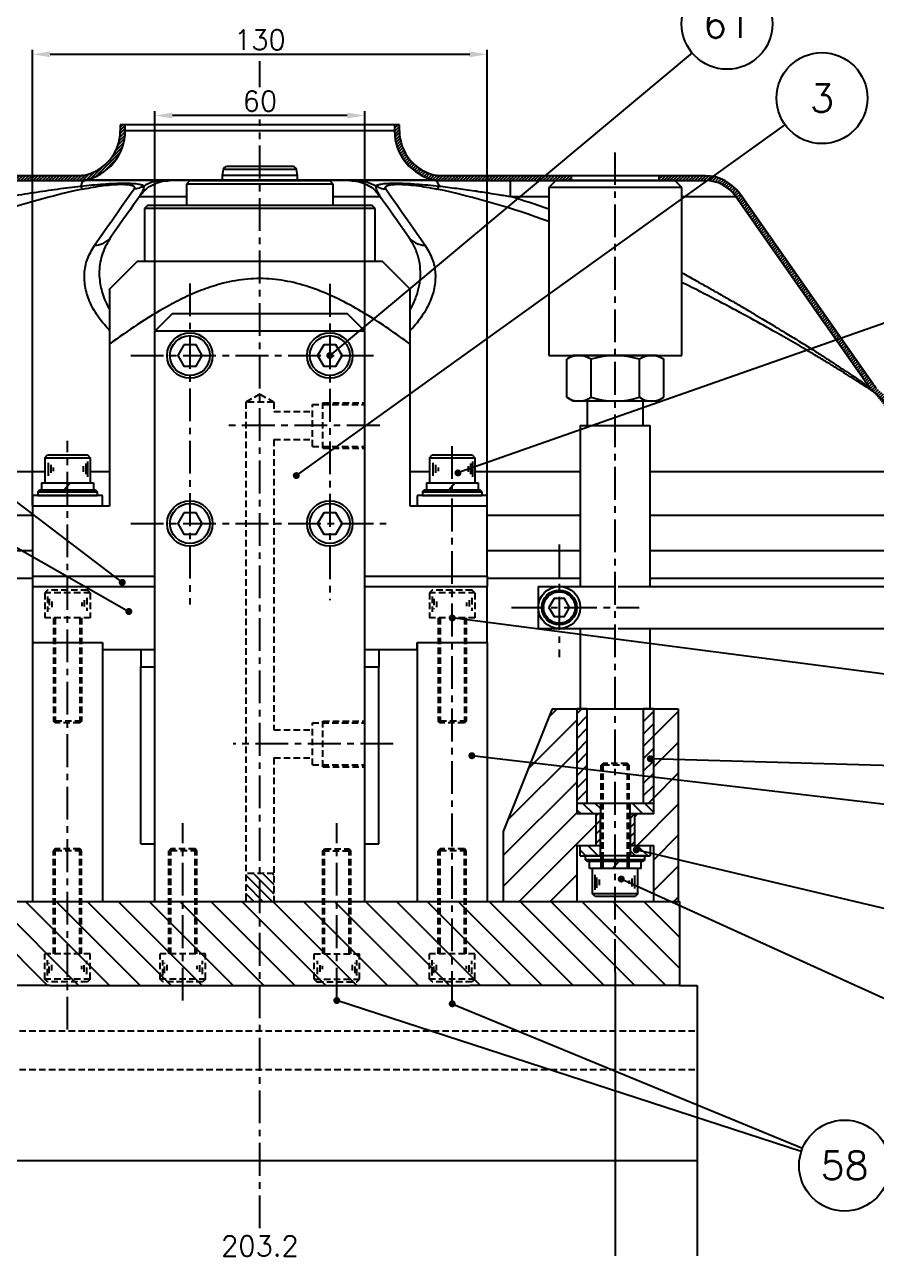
# Model space of a CAD drawing. Extents: x -13768 to 18086, y -10615 to 1188.
# Drawn here: x 1281.4 to 1525, y -930.9 to -581.1 of the extents above; entities that cross this region are included whole.
import ezdxf
from ezdxf.enums import TextEntityAlignment as Align

# ---------------------------------------------------------------- set-up
doc = ezdxf.new("R2010")
doc.units = 0
doc.header["$LTSCALE"] = 7.5
doc.header["$MEASUREMENT"] = 0
doc.linetypes.add('CENTER', pattern=[2, 1.25, -0.25, 0.25, -0.25])
doc.linetypes.add('HIDDEN', pattern=[0.375, 0.25, -0.125])
doc.layers.get('0').update_dxf_attribs({"linetype": 'CONTINUOUS'})
doc.layers.get('DEFPOINTS').update_dxf_attribs({"linetype": 'CONTINUOUS'})
for name, color, linetype in [('0-POS', 3, 'CONTINUOUS'), ('CL', 1, 'CENTER'), ('CO', 3, 'CONTINUOUS'), ('CUPLA A SOLDAR', 5, 'CONTINUOUS'), ('FI', 1, 'CONTINUOUS'), ('OC', 1, 'HIDDEN'), ('POS', 3, 'CONTINUOUS'), ('RY', 5, 'CONTINUOUS')]:
    doc.layers.add(name, color=color, linetype=linetype)
doc.styles.add('ROMANS', font='ROMANS.SHX')
doc.dimstyles.new('2CON5', dxfattribs={"dimscale": 2.5, "dimtxt": 2.3, "dimasz": 2, "dimexe": 0.5, "dimexo": 0.0625, "dimgap": 0.5, "dimtad": 1, "dimdec": 4, "dimdsep": 46, "dimtxsty": 'ROMANS', "dimcen": -2, "dimclrt": 7, "dimadec": 0, "dimazin": 0, "dimtfac": 0.869565, "dimtdec": 4, "dimtmove": 0, "dimatfit": 3, "dimfxl": 1, "dimtolj": 1, "dimarcsym": 0})
pattern_1 = [(135, (-8746.1457, -2435.8742), (-1.76776695, -1.76776695), [])]
pattern_2 = [(45, (-13786.75265, -5375.2179), (-0.441941738, 0.441941738), [])]

# ---------------------------------------------------------------- blocks, each defined once
blk = doc.blocks.new('06912S')
blk.add_lwpolyline([(-1.48, 2.55), (-2.95, 0), (-1.48, -2.55), (1.48, -2.55), (2.95, 0), (1.48, 2.55)], close=True)
blk.add_circle((0, 0), 5)
at = {"color": 1}
blk.add_circle((0, 0), 4.5, dxfattribs=at)
blk = doc.blocks.new('16934L')
for p, q in [((-12, 13), (-13.86, 11.93)), ((-13.86, 11.93), (-13.86, 1.07)), ((-12, 13), (-6.93, 13)), ((-6.93, 13), (6.93, 13)), ((-6.93, 11.93), (-6.93, 1.07)), ((6.93, 13), (12, 13)), ((6.93, 11.93), (6.93, 1.07)), ((12, 13), (13.86, 11.93)), ((13.86, 11.93), (13.86, 1.07)), ((-12, 0), (-13.86, 1.07)), ((-12, 0), (-6.93, 0)), ((-6.93, 0), (6.93, 0)), ((6.93, 0), (12, 0)), ((12, 0), (13.86, 1.07))]:
    blk.add_line(p, q)
for centre, radius, start, end in [((-10.39, 6.87), 6.13, 55.6158, 124.3842), ((0, -9.93), 22.93, 72.412, 107.588), ((10.39, 6.87), 6.13, 55.6158, 124.3842), ((-10.39, 6.13), 6.13, 235.6158, 304.3842), ((0, 22.93), 22.93, 252.412, 287.588), ((10.39, 6.13), 6.13, 235.6158, 304.3842)]:
    blk.add_arc(centre, radius, start, end)
blk = doc.blocks.new('08912s')
blk.add_lwpolyline([(-1.75, 3.03), (-3.5, 0), (-1.75, -3.03), (1.75, -3.03), (3.5, 0), (1.75, 3.03)], close=True)
blk.add_circle((0, 0), 6.5)
at = {"color": 1}
blk.add_circle((0, 0), 5.7, dxfattribs=at)
blk = doc.blocks.new('08912L')
for p, q in [((-6.5, 7.2), (-5.7, 8)), ((-6.5, 7.2), (-6.5, 0)), ((-5.7, 8), (5.7, 8)), ((5.7, 8), (6.5, 7.2)), ((6.5, 7.2), (6.5, 0)), ((-6.5, 0), (6.5, 0))]:
    blk.add_line(p, q)
at = {"color": 1}
for p, q in [((-6.5, 7.2), (6.5, 7.2)), ((-5.56, 5.75), (-5.56, 2.02)), ((-4.81, 5.13), (-4.81, 2.89)), ((-4.07, 4.39), (-4.07, 3.39)), ((4.52, 4.76), (4.52, 3.14)), ((5.26, 5.51), (5.26, 2.52)), ((5.76, 6.13), (5.76, 1.78))]:
    blk.add_line(p, q, dxfattribs=at)
blk = doc.blocks.new('08125')
for p, q in [((-8.5, 1.1), (-8, 1.6)), ((-8.5, 1.1), (-8.5, 0)), ((-8.5, 0), (8.5, 0)), ((-8, 1.6), (8, 1.6)), ((8, 1.6), (8.5, 1.1)), ((8.5, 1.1), (8.5, 0))]:
    blk.add_line(p, q)
at = {"color": 1}
blk.add_line((-8.5, 1.1), (8.5, 1.1), dxfattribs=at)
blk = doc.blocks.new('08127')
for p, q in [((-7.4, 2), (7.4, 2)), ((-7.4, 2), (-7.4, 0)), ((-7.4, 0), (7.4, 0)), ((0.81, 2), (-0.9, 0)), ((7.4, 2), (7.4, 0))]:
    blk.add_line(p, q)
blk = doc.blocks.new('*D465')
at = {"layer": 'CO', "color": 0, "lineweight": -2}
for p, q in [((1223.67, -905.9), (1223.67, -957.36)), ((1473.67, -905.9), (1473.67, -957.36)), ((1228.67, -956.11), (1468.67, -956.11))]:
    blk.add_line(p, q, dxfattribs=at)
at = {"layer": 'CO', "color": 0}
for points in [[(1228.67, -955.28), (1228.67, -956.94), (1223.67, -956.11)], [(1468.67, -955.28), (1468.67, -956.94), (1473.67, -956.11)]]:
    blk.add_solid(points, dxfattribs=at)
at = {"layer": 'DEFPOINTS', "color": 0}
for p in [(1223.67, -905.74), (1473.67, -905.74), (1473.67, -956.11)]:
    blk.add_point(p, dxfattribs=at)
at = {"layer": 'CO', "color": 7, "insert": (1348.67, -951.98), "char_height": 5.75, "attachment_point": 5, "style": 'ROMANS'}
blk.add_mtext('\\A1;250', dxfattribs=at)
blk = doc.blocks.new('*D484')
at = {"layer": 'CO', "color": 0, "lineweight": -2}
for p, q in [((1318.67, -668.59), (1318.67, -605.9)), ((1373.67, -607.15), (1323.67, -607.15)), ((1378.67, -668.59), (1378.67, -605.9))]:
    blk.add_line(p, q, dxfattribs=at)
at = {"layer": 'CO', "color": 0}
for points in [[(1323.67, -606.31), (1323.67, -607.98), (1318.67, -607.15)], [(1373.67, -606.31), (1373.67, -607.98), (1378.67, -607.15)]]:
    blk.add_solid(points, dxfattribs=at)
at = {"layer": 'DEFPOINTS', "color": 0}
for p in [(1318.67, -607.15), (1318.67, -668.74), (1378.67, -668.74)]:
    blk.add_point(p, dxfattribs=at)
at = {"layer": 'CO', "color": 7, "insert": (1348.67, -603.02), "char_height": 5.75, "attachment_point": 5, "style": 'ROMANS'}
blk.add_mtext('\\A1;60', dxfattribs=at)
blk = doc.blocks.new('*D485')
at = {"layer": 'CO', "color": 0, "lineweight": -2}
for p, q in [((1283.67, -718.59), (1283.67, -588.39)), ((1288.67, -589.64), (1408.67, -589.64)), ((1413.67, -718.59), (1413.67, -588.39))]:
    blk.add_line(p, q, dxfattribs=at)
at = {"layer": 'CO', "color": 0}
for points in [[(1288.67, -588.81), (1288.67, -590.48), (1283.67, -589.64)], [(1408.67, -588.81), (1408.67, -590.48), (1413.67, -589.64)]]:
    blk.add_solid(points, dxfattribs=at)
at = {"layer": 'DEFPOINTS', "color": 0}
for p in [(1413.67, -589.64), (1283.67, -718.74), (1413.67, -718.74)]:
    blk.add_point(p, dxfattribs=at)
at = {"layer": 'CO', "color": 7, "insert": (1348.67, -585.52), "char_height": 5.75, "attachment_point": 5, "style": 'ROMANS'}
blk.add_mtext('\\A1;130', dxfattribs=at)
blk = doc.blocks.new('*D504')
at = {"layer": 'CO', "color": 0, "lineweight": -2}
for p, q in [((1247.07, -841.67), (1247.07, -935.58)), ((1450.27, -852.1), (1450.27, -935.58)), ((1252.07, -934.33), (1445.27, -934.33))]:
    blk.add_line(p, q, dxfattribs=at)
at = {"layer": 'CO', "color": 0}
for points in [[(1252.07, -933.5), (1252.07, -935.16), (1247.07, -934.33)], [(1445.27, -933.5), (1445.27, -935.16), (1450.27, -934.33)]]:
    blk.add_solid(points, dxfattribs=at)
at = {"layer": 'DEFPOINTS', "color": 0}
for p in [(1247.07, -841.51), (1450.27, -851.95), (1450.27, -934.33)]:
    blk.add_point(p, dxfattribs=at)
at = {"layer": 'CO', "color": 7, "insert": (1348.67, -930.21), "char_height": 5.75, "attachment_point": 5, "style": 'ROMANS'}
blk.add_mtext('\\A1;203.2', dxfattribs=at)
blk = doc.blocks.new('POS')
at = {"layer": '0-POS'}
blk.add_circle((0, 0), 6.5, dxfattribs=at)
at = {"layer": '0-POS', "style": 'ROMANS', "flags": 4}
blk.add_attdef('P', text='', height=4, dxfattribs=at).set_placement((0, 0), align=Align.MIDDLE)

msp = doc.modelspace()

# ---------------------------------------------------------------- hatches: boundary and pattern name
at = {"layer": 'CUPLA A SOLDAR'}
h = msp.add_hatch(dxfattribs=at)
h.set_pattern_fill('ANSI31', color=256, scale=5, style=0)
h.set_pattern_definition(pattern_2)
edge = h.paths.add_edge_path(flags=0)
edge.add_spline(control_points=[(1173.3691, -683.89405), (1173.22778, -684.09587), (1173.07367, -684.28931), (1172.90861, -684.47223), (1172.82492, -684.56497), (1172.73829, -684.65516), (1172.64898, -684.74251), (1172.55933, -684.8302), (1172.46687, -684.91513), (1172.37188, -684.99702)], knot_values=[0, 0, 0, 0, 0.00073915, 0.00073915, 0.00073915, 0.001113401, 0.001113401, 0.001113401, 0.001489122, 0.001489122, 0.001489122, 0.001489122], weights=[1, 1, 1, 1, 1, 1, 1, 1, 1, 1], degree=3, periodic=0)
edge.add_arc((1348.66677, -889.4966), 270, 130.7639504, 137.7314156)
edge.add_arc((1163.66677, -721.34488), 20, 137.7314156, 180)
edge.add_line((1143.66677, -721.34488), (1143.66677, -731.34488))
edge.add_line((1143.66677, -731.34488), (1142.66677, -739.34488))
edge.add_line((1142.66677, -739.34488), (1144.07766, -739.34488))
edge.add_line((1144.07766, -739.34488), (1145.06677, -731.43204))
edge.add_line((1145.06677, -731.43204), (1145.06677, -721.34488))
edge.add_arc((1163.66677, -721.34488), 18.6, 137.7314156, 180, ccw=False)
edge.add_arc((1348.66677, -889.4966), 268.6, 130.7639612, 137.7314156, ccw=False)
edge.add_spline(control_points=[(1173.28592, -686.05737), (1173.51618, -685.85909), (1173.73449, -685.64607), (1173.9385, -685.42086), (1174.04194, -685.30668), (1174.14186, -685.1892), (1174.23797, -685.06877), (1174.33445, -684.94787), (1174.4272, -684.82388), (1174.51591, -684.69717)], knot_values=[0, 0, 0, 0, 0.000911603, 0.000911603, 0.000911603, 0.001373179, 0.001373179, 0.001373179, 0.001836571, 0.001836571, 0.001836571, 0.001836571], weights=[1, 1, 1, 1, 1, 1, 1, 1, 1, 1], degree=3, periodic=0)
edge.add_line((1174.51591, -684.69717), (1212.63056, -630.26208))
edge.add_arc((1221.31357, -636.34199), 10.6, 90, 145, ccw=False)
edge.add_line((1221.31357, -625.74199), (1297.87833, -625.74199))
edge.add_arc((1348.66677, -889.4966), 268.6, 100.7734312, 100.8994352, ccw=False)
edge.add_arc((1295.76677, -611.48475), 14.4, 280.7734312, 360)
edge.add_line((1310.16677, -611.48475), (1310.16677, -609.79199))
edge.add_line((1310.16677, -609.79199), (1308.76677, -609.79199))
edge.add_line((1308.76677, -609.79199), (1308.76677, -611.48475))
edge.add_arc((1295.76677, -611.48475), 13, 280.7734312, 360, ccw=False)
edge.add_arc((1348.66677, -889.4966), 270, 100.7734312, 100.8710554)
edge.add_line((1297.74494, -624.34199), (1221.31357, -624.34199))
edge.add_arc((1221.31357, -636.34199), 12, 90, 145)
edge.add_line((1211.48375, -629.45907), (1173.36834, -683.89351))
h = msp.add_hatch(dxfattribs=at)
h.set_pattern_fill('ANSI31', color=256, scale=5, style=0)
h.set_pattern_definition(pattern_2)
edge = h.paths.add_edge_path(flags=0)
edge.add_line((1388.56677, -611.48475), (1388.56677, -609.79199))
edge.add_line((1388.56677, -609.79199), (1387.16677, -609.79199))
edge.add_line((1387.16677, -609.79199), (1387.16677, -611.48475))
edge.add_arc((1401.56677, -611.48475), 14.4, 180, 259.2265688)
edge.add_arc((1348.66677, -889.4966), 268.6, 79.1005648, 79.2265688, ccw=False)
edge.add_line((1399.4552, -625.74199), (1437.76677, -625.74199))
edge.add_line((1437.76677, -625.74199), (1437.76677, -624.34199))
edge.add_line((1437.76677, -624.34199), (1399.58859, -624.34199))
edge.add_arc((1348.66677, -889.4966), 270, 79.1289446, 79.2265688)
edge.add_arc((1401.56677, -611.48475), 13, 180, 259.2265688, ccw=False)
h = msp.add_hatch(dxfattribs=at)
h.set_pattern_fill('ANSI31', color=256, scale=5, style=0)
h.set_pattern_definition(pattern_2)
edge = h.paths.add_edge_path(flags=0)
edge.add_line((1552.26677, -731.43204), (1553.25587, -739.34488))
edge.add_line((1553.25587, -739.34488), (1554.66677, -739.34488))
edge.add_line((1554.66677, -739.34488), (1553.66677, -731.34488))
edge.add_line((1553.66677, -731.34488), (1553.66677, -721.34488))
edge.add_arc((1533.66677, -721.34488), 20, 0, 42.2685844)
edge.add_arc((1348.66677, -889.4966), 270, 42.2685844, 49.2357269)
edge.add_spline(control_points=[(1524.96285, -684.99796), (1524.77617, -684.83718), (1524.5992, -684.66442), (1524.43379, -684.48182), (1524.34993, -684.38923), (1524.2689, -684.29399), (1524.19097, -684.19636), (1524.11272, -684.09835), (1524.03752, -683.99783), (1523.96558, -683.8951)], knot_values=[0, 0, 0, 0, 0.000739131, 0.000739131, 0.000739131, 0.001113373, 0.001113373, 0.001113373, 0.001489084, 0.001489084, 0.001489084, 0.001489084], weights=[1, 1, 1, 1, 1, 1, 1, 1, 1, 1], degree=3, periodic=0)
edge.add_line((1523.96558, -683.8951), (1485.84979, -629.45907))
edge.add_arc((1476.01996, -636.34199), 12, 35, 90)
edge.add_line((1476.01996, -624.34199), (1462.76677, -624.34199))
edge.add_line((1462.76677, -624.34199), (1462.76677, -625.74199))
edge.add_line((1462.76677, -625.74199), (1476.01996, -625.74199))
edge.add_arc((1476.01996, -636.34199), 10.6, 35, 90, ccw=False)
edge.add_line((1484.70297, -630.26208), (1522.81925, -684.69777))
edge.add_spline(control_points=[(1522.81925, -684.69777), (1522.99306, -684.94701), (1523.18306, -685.18563), (1523.38664, -685.41122), (1523.48986, -685.5256), (1523.59671, -685.63681), (1523.70686, -685.74454), (1523.81746, -685.85268), (1523.93149, -685.95741), (1524.04864, -686.05841)], knot_values=[0, 0, 0, 0, 0.000911591, 0.000911591, 0.000911591, 0.001373159, 0.001373159, 0.001373159, 0.001836541, 0.001836541, 0.001836541, 0.001836541], weights=[1, 1, 1, 1, 1, 1, 1, 1, 1, 1], degree=3, periodic=0)
edge.add_arc((1348.66677, -889.4966), 268.6, 42.2685844, 49.2357278, ccw=False)
edge.add_arc((1533.66677, -721.34488), 18.6, 0, 42.2685844, ccw=False)
edge.add_line((1552.26677, -721.34488), (1552.26677, -731.43204))
at = {"layer": 'OC'}
h = msp.add_hatch(dxfattribs=at)
h.set_pattern_fill('ANSI31', color=256, scale=5, style=0)
h.set_pattern_definition([(45, (-3089.13, -2647.574), (-11.22532, 11.22532), [])])
h.paths.add_polyline_path([(1446.01677, -803.74199), (1439.26677, -803.74199), (1439.26677, -806.74199), (1446.01677, -806.74199)], flags=0)
at = {"layer": 'RY'}
h = msp.add_hatch(dxfattribs=at)
h.set_pattern_fill('ANSI31', color=256, scale=50, style=0)
h.set_pattern_definition([(45, (-8746.146, -2435.874), (-4.4194174, 4.4194174), [])])
h.paths.add_polyline_path([(1444.76677, -806.74199), (1439.26677, -806.74199), (1439.26677, -776.74198), (1432.26677, -776.74198), (1418.26677, -811.742), (1418.26677, -831.74199), (1439.26677, -831.74199), (1439.26677, -815.74199), (1444.76677, -815.74199)])
h.paths.add_polyline_path([(1468.26676, -776.74198), (1461.26677, -776.74198), (1461.26677, -803.74199), (1461.26677, -806.74199), (1455.76677, -806.74199), (1455.76677, -815.74199), (1461.26677, -815.74199), (1461.26677, -831.74199), (1468.26676, -831.74199), (1468.26676, -811.74199)])
h = msp.add_hatch(dxfattribs=at)
h.set_pattern_fill('ANSI31', color=256, scale=20, style=0)
h.set_pattern_definition([(45, (-8746.1457, -2435.8742), (-1.76776695, 1.76776695), [])])
h.paths.add_polyline_path([(1461.26677, -776.74198), (1458.26677, -776.74198), (1458.26677, -803.74199), (1461.26677, -803.74199)])
h.paths.add_polyline_path([(1442.26676, -776.74198), (1439.26677, -776.74198), (1439.26677, -803.74199), (1442.26676, -803.74199)])
h = msp.add_hatch(dxfattribs=at)
h.set_pattern_fill('ANSI31', color=256, scale=20, angle=90, style=0)
h.set_pattern_definition(pattern_1)
h.paths.add_polyline_path([(1446.01677, -803.74199), (1439.26677, -803.74199), (1439.26677, -806.74199), (1446.01677, -806.74199)])
h.paths.add_polyline_path([(1461.26677, -803.74199), (1454.51677, -803.74199), (1454.51677, -806.74199), (1461.26677, -806.74199)])
h = msp.add_hatch(dxfattribs=at)
h.set_pattern_fill('ANSI31', color=256, scale=15, style=0)
h.set_pattern_definition([(45, (-8746.1457, -2435.8742), (-1.3258252, 1.3258252), [])])
h.paths.add_polyline_path([(1446.01677, -806.74199), (1444.76677, -806.74199), (1444.76677, -815.74199), (1446.01677, -815.74199)])
h.paths.add_polyline_path([(1455.76677, -806.74199), (1454.51677, -806.74199), (1454.51677, -815.74199), (1455.76677, -815.74199)])
h = msp.add_hatch(dxfattribs=at)
h.set_pattern_fill('ANSI31', color=256, scale=20, angle=90, style=0)
h.set_pattern_definition(pattern_1)
h.paths.add_polyline_path([(1446.01677, -815.74199), (1440.26677, -815.74199), (1440.26677, -818.74199), (1446.01677, -818.74199)])
h.paths.add_polyline_path([(1460.26676, -815.74199), (1454.51677, -815.74199), (1454.51677, -818.74199), (1458.76677, -818.74199), (1460.26676, -818.74199)])
h = msp.add_hatch(dxfattribs=at)
h.set_pattern_fill('ANSI31', color=256, scale=15, angle=90, style=0)
h.set_pattern_definition([(135, (13521.6156, 9779.1746), (-1.32582521, -1.32582521), [])])
h.paths.add_polyline_path([(1344.66677, -831.74199), (1348.66677, -831.74199), (1348.66677, -823.74199), (1344.66677, -823.74199)])
h.paths.add_polyline_path([(1352.66677, -823.74199), (1348.66677, -823.74199), (1348.66677, -831.74199), (1352.66677, -831.74199)])
h = msp.add_hatch(dxfattribs=at)
h.set_pattern_fill('ANSI31', color=256, scale=50, angle=90, style=0)
h.set_pattern_definition([(135, (-8746.146, -2435.874), (-4.4194174, -4.4194174), [])])
h.paths.add_polyline_path([(1228.66677, -831.74199), (1228.66677, -855.74199), (1288.66677, -855.74199), (1408.66677, -855.74199), (1468.66676, -855.74199), (1468.66676, -831.74199)])

# ---------------------------------------------------------------- linework, layer by layer
for p, q in [((1338.21188, -622.56833), (1337.91677, -624.24199)), ((1344.81883, -622.56833), (1338.21188, -622.56833)), ((1345.18129, -621.74199), (1339.19668, -621.74199)), ((1359.12166, -622.56833), (1344.81883, -622.56833)), ((1358.13685, -621.74199), (1345.18129, -621.74199)), ((1359.41677, -624.24199), (1359.12166, -622.56833)), ((1328.66677, -625.74198), (1327.66677, -626.74198)), ((1328.66677, -625.74198), (1348.66677, -625.74198)), ((1337.91677, -624.24199), (1337.91677, -625.74198)), ((1344.71021, -624.24199), (1337.91677, -624.24199)), ((1359.41677, -624.24199), (1344.71021, -624.24199)), ((1348.66677, -625.74198), (1368.66677, -625.74198)), ((1359.41677, -625.74198), (1359.41677, -624.24199)), ((1369.66677, -626.74198), (1368.66677, -625.74198)), ((1433.26677, -625.74198), (1431.26676, -627.74199)), ((1433.26677, -625.74198), (1447.1246, -625.74198)), ((1447.1246, -625.74198), (1467.26677, -625.74198)), ((1469.26677, -627.74199), (1467.26677, -625.74198)), ((1327.66677, -626.74198), (1327.66677, -632.74198)), ((1348.66677, -626.74198), (1327.66677, -626.74198)), ((1369.66677, -626.74198), (1348.66677, -626.74198)), ((1369.66677, -632.74198), (1369.66677, -626.74198)), ((1431.26676, -627.74199), (1431.26676, -675.74198)), ((1446.75493, -627.74199), (1431.26676, -627.74199)), ((1469.26677, -627.74199), (1446.75493, -627.74199)), ((1469.26677, -675.74198), (1469.26677, -627.74199)), ((1316.66677, -632.74198), (1315.66677, -633.74198)), ((1316.66677, -632.74198), (1348.66677, -632.74198)), ((1348.66677, -632.74198), (1380.66677, -632.74198)), ((1381.66677, -633.74198), (1380.66677, -632.74198)), ((1315.66677, -633.74198), (1315.66677, -648.74198)), ((1348.66677, -633.74198), (1315.66677, -633.74198)), ((1381.66677, -633.74198), (1348.66677, -633.74198)), ((1381.66677, -648.74198), (1381.66677, -633.74198)), ((1313.66677, -648.74198), (1305.66677, -656.74199)), ((1313.66677, -648.74198), (1348.66677, -648.74198)), ((1348.66677, -648.74198), (1383.66677, -648.74198)), ((1391.66677, -656.74199), (1383.66677, -648.74198)), ((1323.66677, -663.74199), (1318.66677, -668.74198)), ((1323.66677, -663.74199), (1373.66677, -663.74199)), ((1378.66677, -668.74198), (1373.66677, -663.74199)), ((1318.66677, -831.74199), (1318.66677, -668.74198)), ((1378.66677, -668.74198), (1318.66677, -668.74198)), ((1378.66677, -831.74199), (1378.66677, -668.74198)), ((1305.66677, -672.47018), (1305.66677, -718.74199)), ((1391.66677, -718.74199), (1391.66677, -672.47018)), ((1431.26676, -675.74198), (1446.75493, -675.74198)), ((1446.75493, -675.74198), (1469.26677, -675.74198)), ((1442.26677, -688.74198), (1442.26677, -695.74199)), ((1458.26677, -695.74199), (1458.26677, -688.74198)), ((1440.26677, -695.74199), (1440.26677, -741.74199)), ((1440.26677, -695.74199), (1460.26677, -695.74199)), ((1460.26676, -741.74199), (1460.26676, -695.74199)), ((1283.66677, -715.74199), (1283.66677, -718.74199)), ((1297.32168, -715.74199), (1283.66677, -715.74199)), ((1303.66676, -715.74199), (1297.32168, -715.74199)), ((1303.66676, -718.74199), (1303.66676, -715.74199)), ((1393.66677, -715.74199), (1393.66677, -718.74199)), ((1407.32168, -715.74199), (1393.66677, -715.74199)), ((1413.66676, -715.74199), (1407.32168, -715.74199)), ((1413.66676, -718.74199), (1413.66676, -715.74199)), ((1283.66677, -718.74199), (1283.66677, -738.74199)), ((1305.66677, -718.74199), (1283.66677, -718.74199)), ((1413.66676, -718.74199), (1391.66677, -718.74199)), ((1413.66676, -738.74199), (1413.66676, -718.74199)), ((1283.66677, -738.74199), (1318.66677, -738.74199)), ((1283.66677, -738.74199), (1283.66677, -741.74199)), ((1378.66677, -738.74199), (1413.66676, -738.74199)), ((1413.66676, -738.74199), (1413.66676, -741.74199)), ((1283.66677, -741.74199), (1318.66677, -741.74199)), ((1283.66677, -741.74199), (1283.66677, -757.74199)), ((1378.66677, -741.74199), (1413.66676, -741.74199)), ((1413.66676, -757.74199), (1413.66676, -741.74199)), ((1428.26677, -741.74199), (1428.26677, -753.74199)), ((1428.26677, -741.74199), (1450.26677, -741.74199)), ((1451.13163, -741.74199), (1561.80731, -741.74199)), ((1428.26677, -753.74199), (1450.26677, -753.74199)), ((1440.26677, -753.74199), (1440.26677, -776.74198)), ((1451.13163, -753.74199), (1561.80731, -753.74199)), ((1460.26676, -776.74198), (1460.26676, -753.74199)), ((1283.66677, -757.74199), (1303.66676, -757.74199)), ((1283.66677, -757.74199), (1283.66677, -831.74199)), ((1303.66676, -757.74199), (1303.66676, -759.74199)), ((1303.66676, -757.74199), (1303.66676, -831.74199)), ((1393.66677, -757.74199), (1413.66676, -757.74199)), ((1393.66677, -759.74199), (1393.66677, -757.74199)), ((1393.66677, -757.74199), (1393.66677, -831.74199)), ((1413.66676, -757.74199), (1413.66676, -831.74199)), ((1303.66676, -759.74199), (1318.66677, -759.74199)), ((1314.66676, -759.74199), (1314.66676, -764.74199)), ((1378.66677, -759.74199), (1393.66677, -759.74199)), ((1382.66677, -759.74199), (1382.66677, -764.74199)), ((1314.66676, -764.74199), (1318.66677, -764.74199)), ((1314.66676, -815.24199), (1314.66676, -764.74199)), ((1378.66677, -764.74199), (1382.66677, -764.74199)), ((1382.66677, -815.24199), (1382.66677, -764.74199)), ((1432.26677, -776.74198), (1418.26677, -811.74199)), ((1432.26677, -776.74198), (1468.26676, -776.74198)), ((1439.26677, -776.74198), (1439.26677, -806.74199)), ((1439.26677, -776.74198), (1439.26677, -803.74199)), ((1442.26676, -776.74198), (1439.26677, -776.74198)), ((1442.26676, -776.74198), (1440.26677, -776.74198)), ((1442.26676, -803.74199), (1442.26676, -776.74198)), ((1460.26676, -776.74198), (1458.26677, -776.74198)), ((1458.26677, -776.74198), (1458.26677, -803.74199)), ((1461.26677, -776.74198), (1458.26677, -776.74198)), ((1461.26677, -806.74199), (1461.26677, -776.74198)), ((1461.26677, -803.74199), (1461.26677, -776.74198)), ((1468.26676, -776.74198), (1468.26676, -811.74199)), ((1461.26677, -803.74199), (1439.26677, -803.74199)), ((1446.01677, -803.74199), (1446.01677, -806.74199)), ((1454.51677, -806.74199), (1454.51677, -803.74199)), ((1461.26677, -806.74199), (1461.26677, -803.74199)), ((1446.01677, -806.74199), (1439.26677, -806.74199)), ((1444.76677, -815.74199), (1444.76677, -806.74199)), ((1446.01677, -815.74199), (1446.01677, -806.74199)), ((1454.51677, -806.74199), (1454.51677, -815.74199)), ((1461.26677, -806.74199), (1454.51677, -806.74199)), ((1455.76677, -806.74199), (1455.76677, -815.74199)), ((1418.26677, -811.74199), (1418.26677, -831.74199)), ((1468.26676, -811.74199), (1468.26676, -831.74199)), ((1314.66676, -815.24199), (1318.66677, -815.24199)), ((1378.66677, -815.24199), (1382.66677, -815.24199)), ((1439.26677, -815.74199), (1446.01677, -815.74199)), ((1439.26677, -815.74199), (1439.26677, -831.74199)), ((1440.26677, -818.74199), (1440.26677, -815.74199)), ((1446.01677, -818.74199), (1446.01677, -815.74199)), ((1454.51677, -815.74199), (1454.51677, -818.74199)), ((1454.51677, -815.74199), (1461.26677, -815.74199)), ((1460.26676, -815.74199), (1460.26676, -818.74199)), ((1461.26677, -831.74199), (1461.26677, -815.74199)), ((1440.26677, -818.74199), (1446.01677, -818.74199)), ((1454.51677, -818.74199), (1460.26676, -818.74199)), ((1228.66677, -831.74199), (1468.66676, -831.74199)), ((1468.66676, -831.74199), (1468.66676, -855.74199)), ((1288.66677, -855.74199), (1228.66677, -855.74199)), ((1288.66677, -855.74199), (1408.66677, -855.74199)), ((1468.66676, -855.74199), (1408.66677, -855.74199)), ((1468.66676, -855.74199), (1473.66677, -855.74199)), ((1473.66677, -855.74199), (1473.66677, -905.74199)), ((1223.66677, -905.74199), (1473.66677, -905.74199))]:
    msp.add_line(p, q)
for centre, radius in [((1328.66677, -675.74199), 6.5), ((1368.66677, -675.74199), 6.5), ((1328.66677, -723.74199), 6.5), ((1368.66677, -723.74199), 6.5), ((1434.26677, -747.74199), 6)]:
    msp.add_circle(centre, radius)
for centre, start, end in [((1339.19668, -622.74199), 90, 170), ((1358.13685, -622.74199), 10, 90)]:
    msp.add_arc(centre, 1, start, end)
for points, knots in [([(1305.66677, -656.82364), (1305.66677, -656.80307), (1305.66677, -656.73305), (1305.66677, -657.30808), (1305.66677, -658.4379), (1305.66677, -660.4421), (1305.66677, -663.50762), (1305.66677, -667.71471), (1305.66677, -670.88526), (1305.66677, -672.47018)], [0, 0, 0, 0, 0.049863332, 0.169734963, 0.290037973, 0.410117693, 0.606373408, 0.803231615, 1, 1, 1, 1]), ([(1391.66677, -672.47018), (1391.66677, -670.13133), (1391.66677, -666.60857), (1391.66677, -662.63313), (1391.66677, -659.88669), (1391.66677, -658.07189), (1391.66677, -657.13166), (1391.66677, -656.76147), (1391.66677, -656.77915), (1391.66677, -656.78541)], [0, 0, 0, 0, 0.293146205, 0.441533772, 0.589843756, 0.767862249, 0.858986764, 0.950094517, 1, 1, 1, 1])]:
    msp.add_open_spline(points, degree=3, knots=knots)
at = {"layer": 'CL'}
for p, q in [((1348.66677, -599.04808), (1348.66677, -591.56684)), ((1348.66677, -925.11826), (1348.66677, -608.26513)), ((1450.26677, -851.94767), (1450.26677, -617.68131)), ((1328.66677, -655.11134), (1328.66677, -746.89645)), ((1368.66677, -655.28719), (1368.66677, -745.67868)), ((1311.73382, -675.74199), (1382.60839, -675.74199)), ((1382.91528, -695.74199), (1339.34789, -695.74199)), ((1293.66677, -868.36133), (1293.66677, -700.13985)), ((1403.66677, -861.00119), (1403.66677, -700.13985)), ((1311.73382, -723.74199), (1384.7836, -723.74199)), ((1434.26677, -729.73381), (1434.26677, -761.92707)), ((1420.64759, -747.74199), (1457.08321, -747.74199)), ((1386.76725, -786.74199), (1340.99654, -786.74199)), ((1326.66677, -860.07267), (1326.66677, -809.40567)), ((1370.66677, -860.07267), (1370.66677, -809.40567))]:
    msp.add_line(p, q, dxfattribs=at)
at = {"layer": 'CUPLA A SOLDAR'}
for p, q in [((1308.76677, -609.79199), (1308.76677, -611.48475)), ((1310.16677, -609.79199), (1308.76677, -609.79199)), ((1310.16677, -611.48475), (1310.16677, -609.79199)), ((1387.16677, -609.79199), (1310.16677, -609.79199)), ((1387.16677, -611.48475), (1310.16677, -611.48475)), ((1387.16677, -609.79199), (1387.16677, -611.48475)), ((1388.56677, -609.79199), (1387.16677, -609.79199)), ((1388.56677, -611.48475), (1388.56677, -609.79199)), ((1297.74494, -624.34199), (1221.31358, -624.34199)), ((1221.31358, -625.74198), (1297.87833, -625.74198)), ((1399.4552, -625.74198), (1297.87833, -625.74198)), ((1398.87503, -625.63092), (1298.4585, -625.63092)), ((1321.27536, -625.7441), (1320.16198, -625.76682)), ((1322.91357, -625.74198), (1320.57546, -626.0239)), ((1374.41996, -625.74198), (1376.9192, -626.04333)), ((1377.17156, -625.76682), (1375.63672, -625.74356)), ((1399.4552, -625.74198), (1437.76677, -625.74198)), ((1437.76677, -624.34199), (1399.58859, -624.34199)), ((1467.26677, -625.74198), (1433.26677, -625.74198)), ((1437.76677, -625.74198), (1437.76677, -624.34199)), ((1462.76677, -624.34199), (1437.76677, -624.34199)), ((1462.76677, -624.34199), (1462.76677, -625.74198)), ((1476.01996, -624.34199), (1462.76677, -624.34199)), ((1462.76677, -625.74198), (1476.01996, -625.74198)), ((1315.28161, -629.08963), (1314.23056, -630.26207)), ((1381.70187, -628.69915), (1383.10297, -630.26207)), ((1523.96607, -683.89476), (1485.84979, -629.45906)), ((1314.3077, -630.14407), (1314.23056, -630.26207)), ((1314.23056, -630.26207), (1327.66677, -630.26207)), ((1369.66677, -630.26207), (1383.10297, -630.26207)), ((1383.10297, -630.26207), (1383.02372, -630.13349)), ((1420.18418, -630.26207), (1431.26676, -630.26207)), ((1469.26677, -630.26207), (1484.70297, -630.26207)), ((1484.70297, -630.26207), (1522.81926, -684.69777)), ((1257.06677, -708.83439), (1287.16676, -708.83439)), ((1300.16677, -708.83439), (1305.66677, -708.83439)), ((1391.66677, -708.83439), (1397.16677, -708.83439)), ((1410.16677, -708.83439), (1440.26677, -708.83439)), ((1460.26676, -708.83439), (1547.43076, -708.83439)), ((1257.06677, -721.34488), (1283.66677, -721.34488)), ((1413.66676, -721.34488), (1440.26677, -721.34488)), ((1460.26676, -721.34488), (1552.26677, -721.34488)), ((1257.06677, -731.43204), (1283.66677, -731.43204)), ((1413.66676, -731.43204), (1440.26677, -731.43204)), ((1460.26676, -731.43204), (1539.72142, -731.43204)), ((1257.06677, -739.34488), (1283.66677, -739.34488)), ((1413.66676, -739.34488), (1440.26677, -739.34488)), ((1460.26676, -739.34488), (1539.66677, -739.34488))]:
    msp.add_line(p, q, dxfattribs=at)
at = {"layer": 'CUPLA A SOLDAR', "flags": 128}
for points in [[(1312.69308, -628.1713), (1311.68559, -629.61015), (1310.56073, -631.21662), (1309.31971, -632.98898), (1307.96384, -634.92537), (1306.49457, -637.0237), (1304.91348, -639.28173), (1303.22225, -641.69706), (1301.42269, -644.26711)], [(1395.91085, -644.26711), (1394.11128, -641.69706), (1392.42005, -639.28173), (1390.83896, -637.0237), (1389.36969, -634.92537), (1388.01383, -632.98898), (1386.7728, -631.21662), (1385.64794, -629.61015), (1384.64045, -628.1713)], [(1314.23056, -630.26207), (1313.37869, -631.47868), (1312.48202, -632.75925), (1311.5409, -634.10331), (1310.55573, -635.51028), (1309.52691, -636.97959), (1308.45486, -638.51064), (1307.34001, -640.1028), (1306.18283, -641.75543)], [(1383.10297, -630.26207), (1383.95484, -631.47868), (1384.85152, -632.75925), (1385.79263, -634.10331), (1386.7778, -635.51028), (1387.80662, -636.97959), (1388.87868, -638.51064), (1389.99352, -640.1028), (1391.15071, -641.75543)]]:
    msp.add_lwpolyline(points, dxfattribs=at)
at = {"layer": 'CUPLA A SOLDAR'}
for centre, radius, start, end in [((1295.76677, -611.48475), 13, 280.7734312, 0), ((1295.76677, -611.48475), 14.4, 280.7734312, 0), ((1401.56677, -611.48475), 14.4, 180, 259.2265688), ((1401.56677, -611.48475), 13, 180, 259.2265688), ((1348.66677, -889.4966), 270, 100.7734312, 100.8710554), ((1348.66677, -889.4966), 268.6, 100.7734312, 100.8994352), ((1348.66677, -889.4966), 268.6, 79.1005648, 79.2265688), ((1348.66677, -889.4966), 270, 79.1289446, 79.2265688), ((1476.01996, -636.34199), 12, 35, 90), ((1476.01996, -636.34199), 10.6, 35, 90), ((1346.14616, -853.35407), 230.25955, 102.053818, 110.3515162), ((1351.18737, -853.35407), 230.25955, 69.6484838, 77.946182), ((1352.23566, -853.72056), 233.5609, 70.2221167, 73.0867051), ((1348.66677, -889.4966), 268.6, 42.2685844, 49.2357276)]:
    msp.add_arc(centre, radius, start, end, dxfattribs=at)
for points, knots in [([(1297.45529, -627.29062), (1297.63262, -626.84264), (1297.9873, -625.94668), (1298.38562, -625.81021), (1298.58478, -625.74198)], [0, 0, 0, 0, 0.500000765, 1, 1, 1, 1]), ([(1314.51061, -629.84442), (1315.16358, -629.12912), (1316.41323, -627.76018), (1318.72018, -626.49262), (1320.93955, -625.83123), (1322.19085, -625.77097), (1322.79275, -625.74198)], [0, 0, 0, 0, 0.284095292, 0.543701306, 0.780508928, 1, 1, 1, 1]), ([(1320.17235, -625.84033), (1319.45941, -625.89832), (1317.79682, -626.03355), (1316.31691, -626.83363), (1315.47161, -627.29062)], [0, 0, 0, 0, 0.428813947, 1, 1, 1, 1]), ([(1374.44968, -625.74198), (1375.25459, -625.79494), (1376.86404, -625.90082), (1379.14634, -626.7503), (1381.21407, -628.03549), (1382.28596, -629.24064), (1382.82192, -629.84323)], [0, 0, 0, 0, 0.250069539, 0.500020909, 0.750002766, 1, 1, 1, 1]), ([(1377.16143, -625.84097), (1377.87401, -625.89978), (1379.53593, -626.03693), (1381.01629, -626.83483), (1381.86193, -627.29062)], [0, 0, 0, 0, 0.428766775, 1, 1, 1, 1]), ([(1398.74875, -625.74198), (1398.94791, -625.81021), (1399.34624, -625.94668), (1399.70091, -626.84264), (1399.87825, -627.29062)], [0, 0, 0, 0, 0.499999235, 1, 1, 1, 1]), ([(1420.18418, -625.74198), (1420.18418, -625.80066), (1420.18418, -625.91802), (1420.18418, -626.86049), (1420.18418, -628.27809), (1420.18418, -629.60074), (1420.18418, -630.26207)], [0, 0, 0, 0, 0.250000388, 0.500000937, 0.750000591, 1, 1, 1, 1]), ([(1277.14935, -630.26207), (1279.46286, -629.88084), (1284.00985, -629.13155), (1290.7859, -628.14162), (1295.24953, -627.57207), (1297.45529, -627.29062)], [0, 0, 0, 0, 0.343816533, 0.675738481, 1, 1, 1, 1]), ([(1297.45529, -627.29062), (1298.52584, -627.18513), (1300.71919, -626.969), (1303.96127, -626.70093), (1307.10777, -626.50436), (1309.96478, -626.43302), (1312.33974, -626.50383), (1314.0638, -626.69934), (1315.17221, -626.9688), (1315.37362, -627.18529), (1315.47161, -627.29062)], [0, 0, 0, 0, 0.11575471, 0.237159622, 0.365676724, 0.499945965, 0.633759107, 0.762117493, 0.884269191, 1, 1, 1, 1]), ([(1298.06097, -628.1713), (1297.97141, -628.09504), (1297.79229, -627.94252), (1297.56762, -627.50792), (1297.45529, -627.29062)], [0, 0, 0, 0, 0.5000003897, 1, 1, 1, 1]), ([(1298.06097, -628.1713), (1299.05206, -627.97154), (1301.03313, -627.57223), (1304.00863, -627.13466), (1306.77181, -626.85707), (1309.17576, -626.76179), (1311.07181, -626.85547), (1312.31904, -627.13707), (1312.94511, -627.57215), (1312.77702, -627.97176), (1312.69308, -628.1713)], [0, 0, 0, 0, 0.125137139, 0.250133129, 0.375057895, 0.500218156, 0.625130519, 0.750133871, 0.875231478, 1, 1, 1, 1]), ([(1315.47161, -627.29062), (1315.03335, -627.50792), (1314.15685, -627.94252), (1313.18101, -628.09504), (1312.69308, -628.1713)], [0, 0, 0, 0, 0.4999996103, 1, 1, 1, 1]), ([(1315.47161, -627.29062), (1315.46963, -627.39163), (1315.46549, -627.60348), (1315.40349, -627.93122), (1315.30045, -628.28749), (1315.18596, -628.58532), (1315.05428, -628.87882), (1314.8982, -629.19228), (1314.6583, -629.62285), (1314.42731, -629.96624), (1314.3077, -630.14407)], [0, 0, 0, 0, 0.123515699, 0.259056684, 0.379182856, 0.519018699, 0.576835726, 0.682240486, 0.835447684, 1, 1, 1, 1]), ([(1381.86193, -627.29062), (1381.96174, -627.18517), (1382.1662, -626.96918), (1383.26208, -626.70053), (1384.98741, -626.50484), (1387.35967, -626.43242), (1390.21594, -626.50398), (1393.36059, -626.69967), (1396.60727, -626.96838), (1398.80571, -627.18496), (1399.87825, -627.29062)], [0, 0, 0, 0, 0.1157599091, 0.2371282689, 0.3657138886, 0.4998478388, 0.6337945853, 0.762279172, 0.8840253628, 1, 1, 1, 1]), ([(1381.86193, -627.29062), (1382.30018, -627.50792), (1383.17669, -627.94252), (1384.15253, -628.09504), (1384.64045, -628.1713)], [0, 0, 0, 0, 0.4999996103, 1, 1, 1, 1]), ([(1383.02372, -630.13349), (1382.80502, -629.79625), (1382.3479, -629.09134), (1381.94265, -628.14193), (1381.88862, -627.57217), (1381.86193, -627.29062)], [0, 0, 0, 0, 0.316924626, 0.662449499, 1, 1, 1, 1]), ([(1384.64045, -628.1713), (1384.55643, -627.97142), (1384.38824, -627.57128), (1385.01595, -627.13606), (1386.26716, -626.8553), (1388.16374, -626.76205), (1390.56798, -626.85732), (1393.33412, -627.13603), (1396.30724, -627.57363), (1398.28491, -627.97224), (1399.27256, -628.1713)], [0, 0, 0, 0, 0.124991496, 0.250222358, 0.375203223, 0.500077249, 0.625225295, 0.750286192, 0.875291644, 1, 1, 1, 1]), ([(1399.87825, -627.29062), (1399.76591, -627.50792), (1399.54125, -627.94252), (1399.36212, -628.09504), (1399.27256, -628.1713)], [0, 0, 0, 0, 0.4999996103, 1, 1, 1, 1]), ([(1399.87825, -627.29062), (1400.68898, -627.39163), (1402.38939, -627.60348), (1404.87542, -627.93122), (1407.46509, -628.28749), (1409.54279, -628.58531), (1411.52137, -628.87883), (1413.58492, -629.19218), (1416.57958, -629.66086), (1418.87864, -630.04432), (1420.18418, -630.26207)], [0, 0, 0, 0, 0.119135087, 0.249868972, 0.365734752, 0.500611353, 0.556377827, 0.658044121, 0.8058177, 1, 1, 1, 1]), ([(1301.42269, -644.26711), (1301.90548, -644.21345), (1302.87107, -644.10615), (1304.17867, -643.57288), (1305.33126, -642.80804), (1305.89897, -642.1063), (1306.18283, -641.75543)], [0, 0, 0, 0, 0.249999537, 0.499999891, 0.749998919, 1, 1, 1, 1]), ([(1306.18283, -641.75543), (1305.68814, -642.52124), (1304.6749, -644.08979), (1303.64708, -646.53312), (1302.97499, -649.04676), (1302.69141, -651.63213), (1302.78927, -654.06932), (1303.18408, -656.39392), (1303.81992, -658.59438), (1304.63906, -660.66136), (1305.36494, -661.98889), (1305.66677, -662.54088)], [0, 0, 0, 0, 0.1173242753, 0.2403055677, 0.3622223063, 0.4834697035, 0.6113190526, 0.7083726032, 0.811759623, 0.9217288453, 1, 1, 1, 1]), ([(1391.15071, -641.75543), (1391.43456, -642.1063), (1392.00227, -642.80804), (1393.15486, -643.57288), (1394.46246, -644.10615), (1395.42805, -644.21345), (1395.91085, -644.26711)], [0, 0, 0, 0, 0.250001081, 0.500000109, 0.750000463, 1, 1, 1, 1]), ([(1391.66677, -662.57025), (1391.69533, -662.5229), (1392.03608, -661.95805), (1392.59395, -660.79692), (1393.3129, -659.12109), (1393.86404, -657.43054), (1394.24934, -655.8278), (1394.58615, -653.66343), (1394.64684, -650.99952), (1394.10193, -647.78367), (1393.01762, -644.70858), (1391.76049, -642.72), (1391.15071, -641.75543)], [0, 0, 0, 0, 0.006731896, 0.080314113, 0.163842415, 0.243154469, 0.318376855, 0.389630503, 0.548755691, 0.69646628, 0.852767948, 1, 1, 1, 1]), ([(1305.66677, -668.56245), (1304.62733, -667.38789), (1302.34052, -664.8038), (1300.07165, -660.7353), (1298.62707, -656.45377), (1298.34887, -652.24148), (1299.12031, -648.13426), (1300.65608, -645.55473), (1301.42269, -644.26711)], [0, 0, 0, 0, 0.1433552601, 0.3153892612, 0.486591044, 0.6577983278, 0.8291839635, 1, 1, 1, 1]), ([(1395.91085, -644.26711), (1396.67722, -645.55422), (1398.21152, -648.13106), (1398.98584, -652.23762), (1398.70615, -656.44789), (1397.26646, -660.72411), (1395.00125, -664.7947), (1392.71363, -667.3811), (1391.66677, -668.56469)], [0, 0, 0, 0, 0.17073489, 0.341814303, 0.513278254, 0.684311006, 0.855535044, 1, 1, 1, 1]), ([(1469.26677, -652.05626), (1470.60739, -652.79928), (1472.99603, -654.12315), (1476.46888, -656.07662), (1479.74958, -657.93621), (1483.0789, -659.8428), (1486.40141, -661.76811), (1489.46386, -663.56357), (1492.65652, -665.4575), (1495.56954, -667.20414), (1498.22716, -668.81576), (1500.32258, -670.09812), (1502.28668, -671.30984), (1504.18365, -672.49075), (1506.51849, -673.95781), (1509.13372, -675.62024), (1511.98344, -677.45817), (1514.59589, -679.16397), (1516.94796, -680.72019), (1518.98662, -682.08778), (1520.51545, -683.12342), (1521.58074, -683.84866), (1522.55148, -684.51415), (1522.71207, -684.62427), (1522.81926, -684.69777)], [0, 0, 0, 0, 0.053809883, 0.095874779, 0.140340014, 0.187286497, 0.232733432, 0.278766149, 0.316941422, 0.370323139, 0.407055119, 0.437080029, 0.467137312, 0.499803276, 0.528945672, 0.583411845, 0.635638612, 0.687167401, 0.740842226, 0.79326748, 0.844829179, 0.884472076, 0.922893791, 1, 1, 1, 1]), ([(1524.04873, -686.05832), (1523.99834, -686.02513), (1523.8977, -685.95883), (1523.09057, -685.42782), (1521.84204, -684.612), (1520.14487, -683.51304), (1518.06315, -682.18056), (1515.67357, -680.67296), (1513.0142, -679.02061), (1510.09223, -677.23258), (1506.39746, -675.00944), (1501.86918, -672.34488), (1495.90276, -668.9278), (1488.92, -665.04521), (1480.91322, -660.75789), (1474.29713, -657.30986), (1470.37697, -655.35107), (1469.26677, -654.79633)], [0, 0, 0, 0, 0.05274303, 0.105347599, 0.158485762, 0.211303484, 0.264655101, 0.318426354, 0.369986737, 0.423078595, 0.478069209, 0.558045494, 0.637791533, 0.74337772, 0.850824527, 0.957752902, 1, 1, 1, 1]), ([(1522.81878, -684.6981), (1523.00186, -684.94106), (1523.27778, -685.30722), (1523.70343, -685.74911), (1523.93342, -685.95518), (1524.04864, -686.05841)], [0, 0, 0, 0, 0.49600773, 0.747510818, 1, 1, 1, 1]), ([(1524.96278, -684.99804), (1524.7817, -684.83054), (1524.50882, -684.57811), (1524.18699, -684.19875), (1524.03948, -683.99644), (1523.96558, -683.89509)], [0, 0, 0, 0, 0.496011943, 0.747505414, 1, 1, 1, 1])]:
    msp.add_open_spline(points, degree=3, knots=knots, dxfattribs=at)
at = {"layer": 'FI'}
msp.add_open_spline([(1391.66677, -672.47018), (1389.64293, -671.00919), (1385.59147, -668.08448), (1379.30758, -663.99929), (1372.78883, -660.31334), (1366.10971, -657.23579), (1359.25853, -654.95117), (1352.25859, -653.6865), (1345.13578, -653.71006), (1338.53885, -654.85108), (1332.57813, -656.75713), (1327.21693, -659.04748), (1320.86895, -662.34434), (1313.63184, -666.76716), (1308.32229, -670.56882), (1305.66677, -672.47018)], degree=3, knots=[0, 0, 0, 0, 0.0785469083, 0.1572407521, 0.2357460253, 0.3140351099, 0.3883148081, 0.4624786341, 0.536845117, 0.6112715237, 0.6722513441, 0.7334157003, 0.7945264412, 0.8972344968, 1, 1, 1, 1], dxfattribs=at)
at = {"layer": 'OC'}
for p, q in [((1348.66677, -686.74199), (1344.66677, -689.05139)), ((1344.66677, -689.05139), (1344.66677, -831.74199)), ((1352.66677, -689.05139), (1344.66677, -689.05139)), ((1348.66677, -686.74199), (1352.66677, -689.05139)), ((1352.66677, -689.05139), (1352.66677, -691.74199)), ((1352.66677, -691.74199), (1363.66677, -691.74199)), ((1363.66677, -701.74199), (1363.66677, -689.74199)), ((1363.66677, -689.74199), (1378.66677, -689.74199)), ((1366.66677, -702.24199), (1366.66677, -689.24199)), ((1366.66677, -689.24199), (1378.66677, -689.24199)), ((1352.66677, -699.74199), (1352.66677, -782.74199)), ((1352.66677, -699.74199), (1363.66677, -699.74199)), ((1363.66677, -701.74199), (1378.66677, -701.74199)), ((1366.66677, -702.24199), (1378.66677, -702.24199)), ((1289.66677, -750.74199), (1289.66677, -780.24199)), ((1290.16677, -750.74199), (1290.16677, -780.74199)), ((1297.16677, -750.74199), (1297.16677, -780.74199)), ((1297.66677, -750.74199), (1297.66677, -780.24199)), ((1399.66677, -750.74199), (1399.66677, -780.24199)), ((1400.16677, -750.74199), (1400.16677, -780.74199)), ((1407.16677, -750.74199), (1407.16677, -780.74199)), ((1407.66677, -750.74199), (1407.66677, -780.24199)), ((1290.16677, -780.74199), (1289.66677, -780.24199)), ((1297.66677, -780.24199), (1289.66677, -780.24199)), ((1297.16677, -780.74199), (1290.16677, -780.74199)), ((1297.66677, -780.24199), (1297.16677, -780.74199)), ((1352.66677, -782.74199), (1363.66677, -782.74199)), ((1363.66677, -792.74199), (1363.66677, -780.74199)), ((1363.66677, -780.74199), (1378.66677, -780.74199)), ((1366.66677, -793.24199), (1366.66677, -780.24199)), ((1366.66677, -780.24199), (1378.66677, -780.24199)), ((1400.16677, -780.74199), (1399.66677, -780.24199)), ((1407.66677, -780.24199), (1399.66677, -780.24199)), ((1407.16677, -780.74199), (1400.16677, -780.74199)), ((1407.66677, -780.24199), (1407.16677, -780.74199)), ((1352.66677, -790.74199), (1352.66677, -831.74199)), ((1352.66677, -790.74199), (1363.66677, -790.74199)), ((1363.66677, -792.74199), (1378.66677, -792.74199)), ((1366.66677, -793.24199), (1378.66677, -793.24199)), ((1446.76677, -792.34199), (1446.26677, -792.84199)), ((1446.26677, -822.34199), (1446.26677, -792.84199)), ((1454.26677, -792.84199), (1446.26677, -792.84199)), ((1446.76677, -822.34199), (1446.76677, -792.34199)), ((1453.76677, -792.34199), (1446.76677, -792.34199)), ((1453.76677, -822.34199), (1453.76677, -792.34199)), ((1454.26677, -792.84199), (1453.76677, -792.34199)), ((1454.26677, -822.34199), (1454.26677, -792.84199)), ((1290.16677, -816.74199), (1289.66677, -817.24199)), ((1289.66677, -846.74199), (1289.66677, -817.24199)), ((1297.66677, -817.24199), (1289.66677, -817.24199)), ((1290.16677, -846.74199), (1290.16677, -816.74199)), ((1297.16677, -816.74199), (1290.16677, -816.74199)), ((1297.16677, -846.74199), (1297.16677, -816.74199)), ((1297.66677, -817.24199), (1297.16677, -816.74199)), ((1297.66677, -846.74199), (1297.66677, -817.24199)), ((1323.16677, -816.74199), (1322.66677, -817.24199)), ((1322.66677, -846.74199), (1322.66677, -817.24199)), ((1330.66677, -817.24199), (1322.66677, -817.24199)), ((1323.16677, -846.74199), (1323.16677, -816.74199)), ((1330.16677, -816.74199), (1323.16677, -816.74199)), ((1330.16677, -846.74199), (1330.16677, -816.74199)), ((1330.66677, -817.24199), (1330.16677, -816.74199)), ((1330.66677, -846.74199), (1330.66677, -817.24199)), ((1366.66677, -817.24199), (1367.16677, -816.74199)), ((1366.66677, -846.74199), (1366.66677, -817.24199)), ((1366.66677, -817.24199), (1374.66677, -817.24199)), ((1367.16677, -846.74199), (1367.16677, -816.74199)), ((1367.16677, -816.74199), (1374.16677, -816.74199)), ((1374.16677, -816.74199), (1374.66677, -817.24199)), ((1374.16677, -846.74199), (1374.16677, -816.74199)), ((1374.66677, -846.74199), (1374.66677, -817.24199)), ((1400.16677, -816.74199), (1399.66677, -817.24199)), ((1399.66677, -846.74199), (1399.66677, -817.24199)), ((1407.66677, -817.24199), (1399.66677, -817.24199)), ((1400.16677, -846.74199), (1400.16677, -816.74199)), ((1407.16677, -816.74199), (1400.16677, -816.74199)), ((1407.16677, -846.74199), (1407.16677, -816.74199)), ((1407.66677, -817.24199), (1407.16677, -816.74199)), ((1407.66677, -846.74199), (1407.66677, -817.24199)), ((1352.66677, -823.74199), (1344.66677, -823.74199)), ((1223.66677, -868.74199), (1473.66677, -868.74199)), ((1223.66677, -879.74199), (1473.66677, -879.74199))]:
    msp.add_line(p, q, dxfattribs=at)
at = {"layer": 'POS'}
for p, q in [((1472.24798, -589.25593), (1368.66677, -675.74199)), ((1498.80111, -609.75346), (1359.0842, -710.05549)), ((1158.7437, -626.30508), (1309.31238, -740.55904)), ((1589.24563, -644.62137), (1405.30165, -709.28506)), ((1157.64724, -661.5757), (1311.19851, -748.88428)), ((1630.32874, -780.15696), (1403.66677, -750.74199)), ((1632.61814, -816.49995), (1409.27412, -790.09274)), ((1576.27925, -794.32227), (1460.30095, -790.97337)), ((1556.3027, -840.70789), (1456.27825, -817.01087)), ((1550.81564, -870.30292), (1451.98915, -825.34212)), ((1503.45875, -903.21122), (1370.66677, -860.07267)), ((1403.66677, -861.00119), (1503.80358, -902.2739))]:
    msp.add_line(p, q, dxfattribs=at)
at = {"layer": 'POS', "const_width": 1}
for points in [[(1368.16677, -675.74199, 1), (1369.16677, -675.74199, 1)], [(1358.5842, -710.05549, 1), (1359.5842, -710.05549, 1)], [(1404.80165, -709.28506, 1), (1405.80165, -709.28506, 1)], [(1308.81238, -740.55904, 1), (1309.81238, -740.55904, 1)], [(1310.69851, -748.88428, 1), (1311.69851, -748.88428, 1)], [(1403.16677, -750.74199, 1), (1404.16677, -750.74199, 1)], [(1408.77412, -790.09274, 1), (1409.77412, -790.09274, 1)], [(1459.80095, -790.97337, 1), (1460.80095, -790.97337, 1)], [(1455.77825, -817.01087, 1), (1456.77825, -817.01087, 1)], [(1451.48915, -825.34212, 1), (1452.48915, -825.34212, 1)], [(1370.16677, -860.07267, 1), (1371.16677, -860.07267, 1)], [(1403.16677, -861.00119, 1), (1404.16677, -861.00119, 1)]]:
    msp.add_lwpolyline(points, format="xyb", close=True, dxfattribs=at)

# ---------------------------------------------------------------- block references
for name, p in [('08912s', (1328.66677, -675.74199)), ('08912s', (1368.66677, -675.74199)), ('08912L', (1293.66677, -712.14199)), ('08912L', (1403.66677, -712.14199)), ('08127', (1293.66677, -714.14199)), ('08127', (1403.66677, -714.14199)), ('08125', (1293.66677, -715.74199)), ('08125', (1403.66677, -715.74199)), ('08912s', (1328.66677, -723.74199)), ('08912s', (1368.66677, -723.74199)), ('06912S', (1434.26677, -747.74199))]:
    msp.add_blockref(name, p)
at = {"rotation": 180}
for name, p in [('16934L', (1450.26677, -675.74198)), ('08125', (1450.26677, -818.74199)), ('08127', (1450.26677, -820.34199)), ('08912L', (1450.26677, -822.34199))]:
    msp.add_blockref(name, p, dxfattribs=at)
at = {"layer": 'OC', "xscale": -1}
for p in [(1293.66677, -750.74199), (1403.66677, -750.74199)]:
    msp.add_blockref('08912L', p, dxfattribs=at)
at = {"layer": 'OC', "rotation": 180}
for p in [(1293.66677, -846.74199), (1326.66677, -846.74199), (1403.66677, -846.74199)]:
    msp.add_blockref('08912L', p, dxfattribs=at)
at = {"layer": 'OC', "xscale": -1, "rotation": 180}
msp.add_blockref('08912L', (1370.66677, -846.74199), dxfattribs=at)
at = {"layer": 'POS', "xscale": 2, "yscale": 2, "zscale": 2}
for p, values in [((1482.22687, -580.92396), {'P': '61'}), ((1509.36159, -602.17215), {'P': '3'}), ((1515.82271, -907.22775), {'P': '58'})]:
    msp.add_blockref('POS', p, dxfattribs=at).add_auto_attribs(values)

# ---------------------------------------------------------------- dimensions: what is measured, and where the dimension line sits
at = {"layer": 'CO'}
for base, p1, p2, picture, middle in [((1413.66676, -589.64182), (1283.66677, -718.74199), (1413.66676, -718.74199), '*D485', (1348.66677, -585.51682)), ((1318.66677, -607.14691), (1378.66677, -668.74198), (1318.66677, -668.74198), '*D484', (1348.66677, -603.02191)), ((1450.26677, -934.33101), (1247.06677, -841.51018), (1450.26677, -851.94767), '*D504', (1348.66677, -930.20601)), ((1473.66677, -956.10914), (1223.66677, -905.74199), (1473.66677, -905.74199), '*D465', (1348.66677, -951.98414))]:
    dim = msp.add_linear_dim(base=base, p1=p1, p2=p2, dimstyle='2CON5', dxfattribs=at)
    dim.commit()
    dim.dimension.update_dxf_attribs({"geometry": picture, "text_midpoint": middle})

doc.saveas('drawing.dxf')
